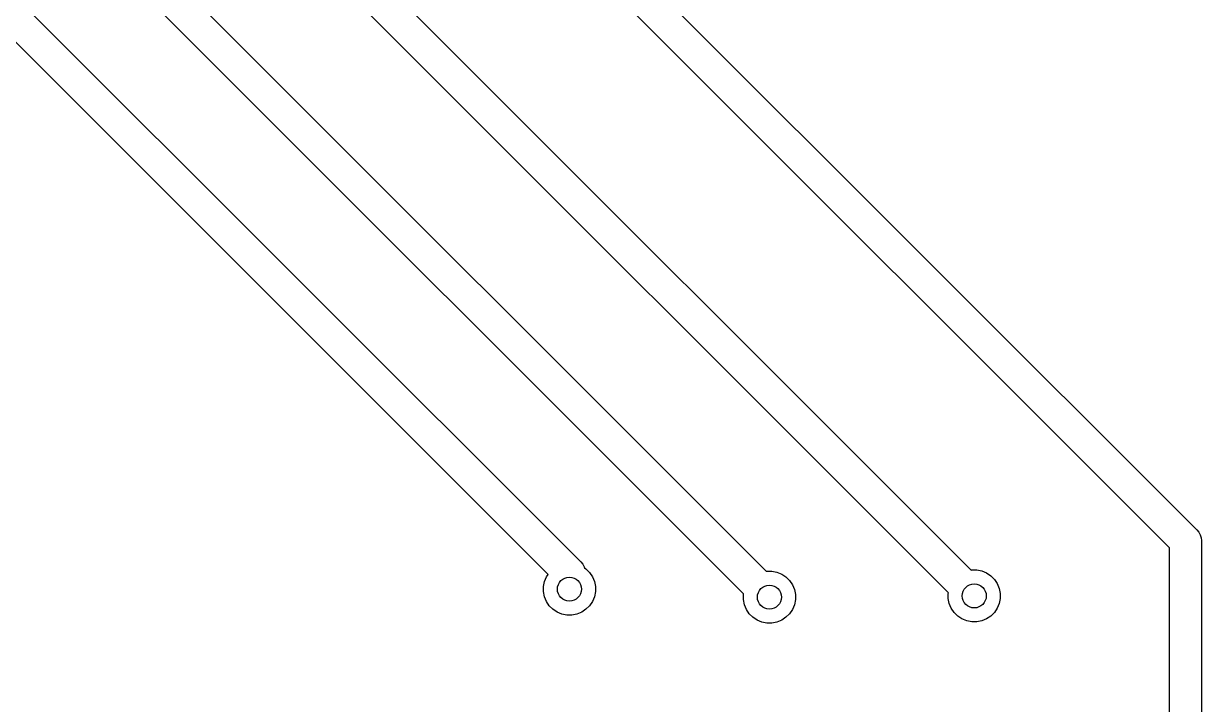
# Model space of a CAD drawing. Extents: x 1 to 84, y 1 to 137.
# Drawn here: x 61.28 to 76, y 73.46 to 81.97 of the extents above; entities that cross this region are included whole.
import ezdxf

# ---------------------------------------------------------------- set-up
doc = ezdxf.new("R2010")
doc.units = 0
doc.layers.add('BLACK', color=7, linetype='CONTINUOUS')

msp = doc.modelspace()

# ---------------------------------------------------------------- linework, layer by layer
at = {"layer": 'BLACK', "linetype": 'CONTINUOUS'}
for p, q in [((52.65, 98.9328), (75.9345, 75.6484)), ((75.6, 75.4172), (52.3155, 98.7016)), ((55.5294, 92.729), (73.1205, 75.1378)), ((72.8377, 74.855), (55.2982, 92.3945)), ((54.1484, 91.5345), (70.5595, 75.1233)), ((70.2767, 74.8405), (53.9172, 91.2)), ((53.0734, 90.4095), (68.2345, 75.2484)), ((67.8325, 75.0847), (52.8422, 90.075)), ((75.9345, 75.6484), (75.9421, 75.6421)), ((75.9421, 75.6421), (75.9671, 75.6117)), ((75.9671, 75.6117), (75.9857, 75.5769)), ((75.9857, 75.5769), (75.9893, 75.565)), ((75.9893, 75.565), (75.9971, 75.5392)), ((75.9971, 75.5392), (76, 75.5098)), ((75.6, 69.1228), (75.6, 75.4172)), ((76, 75.5098), (76, 75.5098)), ((76, 75.5098), (76.001, 75.5)), ((76.001, 75.5), (76, 75.4902)), ((76, 75.4902), (76, 69.0498)), ((68.2345, 75.2484), (68.2421, 75.2421)), ((68.2421, 75.2421), (68.2671, 75.2117)), ((68.2671, 75.2117), (68.2802, 75.1871)), ((68.2802, 75.1871), (68.2857, 75.1769)), ((68.2857, 75.1769), (68.2895, 75.1642)), ((68.2895, 75.1642), (68.3072, 75.1524)), ((68.3072, 75.1524), (68.3524, 75.1072)), ((68.3524, 75.1072), (68.388, 75.0539)), ((70.5595, 75.1233), (70.568, 75.125)), ((70.568, 75.125), (70.632, 75.125)), ((70.632, 75.125), (70.6948, 75.1125)), ((70.6948, 75.1125), (70.7539, 75.088)), ((73.1205, 75.1378), (73.129, 75.1395)), ((73.129, 75.1395), (73.193, 75.1395)), ((73.193, 75.1395), (73.2558, 75.127)), ((73.2558, 75.127), (73.3149, 75.1025)), ((73.3149, 75.1025), (73.3682, 75.0669)), ((67.775, 74.932), (67.7875, 74.9948)), ((67.7875, 74.9948), (67.812, 75.0539)), ((67.812, 75.0539), (67.8325, 75.0847)), ((68.388, 75.0539), (68.4125, 74.9948)), ((68.4125, 74.9948), (68.425, 74.932)), ((70.7539, 75.088), (70.8072, 75.0524)), ((70.8072, 75.0524), (70.8524, 75.0072)), ((70.8524, 75.0072), (70.888, 74.9539)), ((70.888, 74.9539), (70.9125, 74.8948)), ((73.3682, 75.0669), (73.4134, 75.0217)), ((73.4134, 75.0217), (73.449, 74.9684)), ((73.449, 74.9684), (73.4735, 74.9093)), ((67.775, 74.868), (67.775, 74.932)), ((67.7875, 74.8052), (67.775, 74.868)), ((67.812, 74.7461), (67.7875, 74.8052)), ((68.4125, 74.8052), (68.388, 74.7461)), ((68.425, 74.868), (68.4125, 74.8052)), ((68.425, 74.932), (68.425, 74.868)), ((70.275, 74.832), (70.2767, 74.8405)), ((70.275, 74.768), (70.275, 74.832)), ((70.9125, 74.8948), (70.925, 74.832)), ((70.925, 74.832), (70.925, 74.768)), ((72.836, 74.8465), (72.8377, 74.855)), ((72.836, 74.7825), (72.836, 74.8465)), ((73.4735, 74.9093), (73.486, 74.8465)), ((73.486, 74.8465), (73.486, 74.7825)), ((67.8476, 74.6928), (67.812, 74.7461)), ((67.8928, 74.6476), (67.8476, 74.6928)), ((68.3524, 74.6928), (68.3072, 74.6476)), ((68.388, 74.7461), (68.3524, 74.6928)), ((70.2875, 74.7052), (70.275, 74.768)), ((70.312, 74.6461), (70.2875, 74.7052)), ((70.9125, 74.7052), (70.888, 74.6461)), ((70.925, 74.768), (70.9125, 74.7052)), ((72.8485, 74.7197), (72.836, 74.7825)), ((72.873, 74.6606), (72.8485, 74.7197)), ((72.9086, 74.6073), (72.873, 74.6606)), ((73.449, 74.6606), (73.4134, 74.6073)), ((73.4735, 74.7197), (73.449, 74.6606)), ((73.486, 74.7825), (73.4735, 74.7197)), ((67.9461, 74.612), (67.8928, 74.6476)), ((68.0052, 74.5875), (67.9461, 74.612)), ((68.068, 74.575), (68.0052, 74.5875)), ((68.132, 74.575), (68.068, 74.575)), ((68.1948, 74.5875), (68.132, 74.575)), ((68.2539, 74.612), (68.1948, 74.5875)), ((68.3072, 74.6476), (68.2539, 74.612)), ((70.3476, 74.5928), (70.312, 74.6461)), ((70.3928, 74.5476), (70.3476, 74.5928)), ((70.4461, 74.512), (70.3928, 74.5476)), ((70.5052, 74.4875), (70.4461, 74.512)), ((70.7539, 74.512), (70.6948, 74.4875)), ((70.8072, 74.5476), (70.7539, 74.512)), ((70.8524, 74.5928), (70.8072, 74.5476)), ((70.888, 74.6461), (70.8524, 74.5928)), ((72.9538, 74.5621), (72.9086, 74.6073)), ((73.0071, 74.5265), (72.9538, 74.5621)), ((73.0662, 74.502), (73.0071, 74.5265)), ((73.3149, 74.5265), (73.2558, 74.502)), ((73.3682, 74.5621), (73.3149, 74.5265)), ((73.4134, 74.6073), (73.3682, 74.5621)), ((70.568, 74.475), (70.5052, 74.4875)), ((70.632, 74.475), (70.568, 74.475)), ((70.6948, 74.4875), (70.632, 74.475)), ((73.129, 74.4895), (73.0662, 74.502)), ((73.193, 74.4895), (73.129, 74.4895)), ((73.2558, 74.502), (73.193, 74.4895))]:
    msp.add_line(p, q, dxfattribs=at)
at = {"layer": 'BLACK'}
for centre in [(68.1, 74.9), (70.6, 74.8), (73.161, 74.8145)]:
    msp.add_circle(centre, 0.15, dxfattribs=at)

doc.saveas('drawing.dxf')
